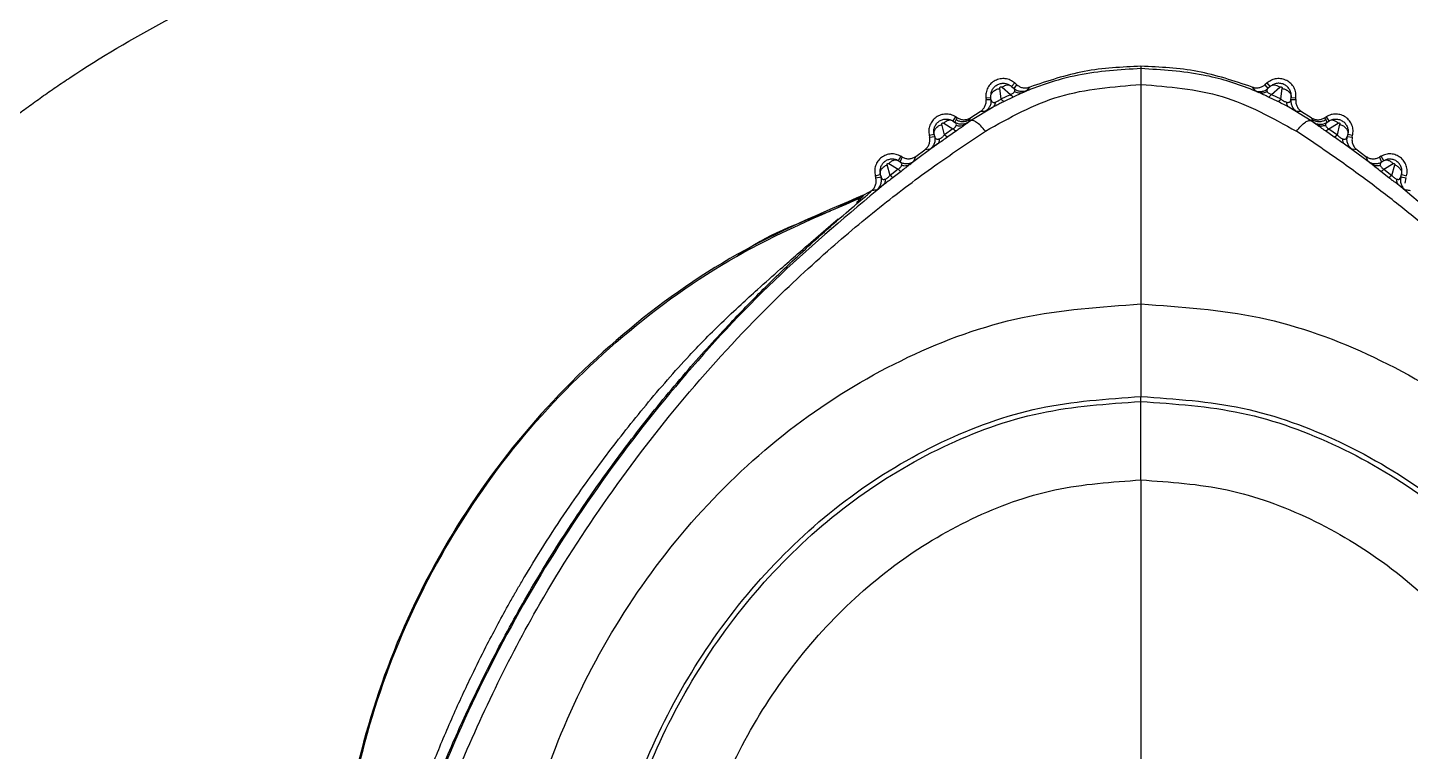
# Model space of a CAD drawing. Extents: x 412 to 492, y 622 to 766.
# Drawn here: x 438.882 to 441.07, y 648.975 to 650.12 of the extents above; entities that cross this region are included whole.
import ezdxf

# ---------------------------------------------------------------- set-up
doc = ezdxf.new("R2010")
doc.units = 0
doc.header["$MEASUREMENT"] = 0
doc.layers.add('1', color=4, linetype='Continuous')
doc.layers.add('GEOMETRY', color=4, linetype='Continuous', lineweight=25)

# ---------------------------------------------------------------- blocks, each defined once
blk = doc.blocks.new('2024 Beam 220V LL')
at = {"layer": 'GEOMETRY'}
for p, q in [((28.6905, 7.3003), (28.6905, 7.2965)), ((28.4691, 7.2486), (28.467, 7.2652)), ((28.4709, 7.2672), (28.4839, 7.2558)), ((28.4907, 7.274), (28.4858, 7.2683)), ((28.4858, 7.2683), (28.4896, 7.2649)), ((28.4896, 7.2649), (28.4943, 7.2708)), ((28.4943, 7.2708), (28.4907, 7.274)), ((28.5099, 7.2615), (28.5144, 7.2673)), ((28.8665, 7.2673), (28.871, 7.2615)), ((28.8902, 7.274), (28.8866, 7.2708)), ((28.8866, 7.2708), (28.8913, 7.2649)), ((28.8951, 7.2683), (28.8902, 7.274)), ((28.8951, 7.2683), (28.8913, 7.2649)), ((28.897, 7.2558), (28.91, 7.2672)), ((28.9118, 7.2485), (28.9139, 7.2652)), ((28.4452, 7.2502), (28.4527, 7.251)), ((28.4452, 7.2502), (28.4455, 7.2475)), ((28.4455, 7.2475), (28.4531, 7.2477)), ((28.4527, 7.251), (28.4534, 7.259)), ((28.4531, 7.2477), (28.4527, 7.251)), ((28.4691, 7.2486), (28.4839, 7.2558)), ((28.4884, 7.2515), (28.4738, 7.2445)), ((28.9071, 7.2444), (28.8925, 7.2515)), ((28.897, 7.2558), (28.9118, 7.2485)), ((28.9278, 7.2477), (28.9282, 7.251)), ((28.9278, 7.2477), (28.9354, 7.2475)), ((28.9282, 7.251), (28.9357, 7.2502)), ((28.9354, 7.2475), (28.9357, 7.2502)), ((28.397, 7.2204), (28.3928, 7.2137)), ((28.3998, 7.2187), (28.397, 7.2204)), ((28.4566, 7.2358), (28.421, 7.2138)), ((28.4211, 7.219), (28.4362, 7.2286)), ((28.4436, 7.2286), (28.4362, 7.2286)), ((28.9599, 7.2138), (28.9246, 7.2356)), ((28.9447, 7.2286), (28.9373, 7.2286)), ((28.9447, 7.2286), (28.9598, 7.219)), ((28.9839, 7.2204), (28.9811, 7.2187)), ((28.9881, 7.2137), (28.9839, 7.2204)), ((28.3795, 7.1917), (28.3755, 7.2084)), ((28.3785, 7.2105), (28.393, 7.2011)), ((28.393, 7.2011), (28.3795, 7.1917)), ((28.3984, 7.1979), (28.3848, 7.1884)), ((28.3928, 7.2137), (28.3962, 7.2115)), ((28.3962, 7.2115), (28.3982, 7.2154)), ((28.3982, 7.2154), (28.3998, 7.2187)), ((28.421, 7.2138), (28.4123, 7.2079)), ((28.4177, 7.2119), (28.4196, 7.2158)), ((28.4196, 7.2158), (28.4211, 7.219)), ((28.421, 7.2138), (28.4196, 7.2158)), ((28.9598, 7.219), (28.9613, 7.2158)), ((28.9613, 7.2158), (28.9599, 7.2138)), ((28.9684, 7.2081), (28.9599, 7.2138)), ((28.9613, 7.2158), (28.9632, 7.2119)), ((28.9811, 7.2187), (28.9828, 7.2154)), ((28.9961, 7.1883), (28.9825, 7.1979)), ((28.9828, 7.2154), (28.9847, 7.2115)), ((28.9847, 7.2115), (28.9881, 7.2137)), ((28.9879, 7.2011), (29.0024, 7.2105)), ((28.9879, 7.2011), (29.0013, 7.1916)), ((29.0013, 7.1916), (29.0054, 7.2084)), ((28.3686, 7.1773), (28.3248, 7.145)), ((28.3555, 7.191), (28.3632, 7.1927)), ((28.3555, 7.191), (28.3561, 7.1883)), ((28.3561, 7.1883), (28.3641, 7.1892)), ((28.3641, 7.1892), (28.3632, 7.1927)), ((29.0559, 7.1452), (29.0126, 7.1771)), ((29.0177, 7.1927), (29.0168, 7.1892)), ((29.0168, 7.1892), (29.0248, 7.1883)), ((29.0177, 7.1927), (29.0254, 7.191)), ((29.0248, 7.1883), (29.0254, 7.191)), ((28.3106, 7.1579), (28.3064, 7.1507)), ((28.3096, 7.1488), (28.3129, 7.1565)), ((28.3129, 7.1565), (28.3106, 7.1579)), ((28.3313, 7.1501), (28.3345, 7.1577)), ((28.3345, 7.1577), (28.3485, 7.168)), ((28.3564, 7.1689), (28.3485, 7.168)), ((29.0324, 7.168), (29.0245, 7.1689)), ((29.0324, 7.168), (29.0464, 7.1577)), ((29.0464, 7.1577), (29.0497, 7.1501)), ((29.0703, 7.1579), (29.068, 7.1565)), ((29.068, 7.1565), (29.0713, 7.1488)), ((29.0745, 7.1507), (29.0703, 7.1579)), ((28.2775, 7.136), (28.2781, 7.1291)), ((28.2936, 7.1277), (28.2889, 7.1445)), ((28.2913, 7.1463), (28.3062, 7.1374)), ((28.3062, 7.1374), (28.2936, 7.1277)), ((28.3109, 7.1339), (28.2983, 7.1241)), ((28.3096, 7.1488), (28.3064, 7.1507)), ((29.0827, 7.124), (29.07, 7.1338)), ((29.0745, 7.1507), (29.0713, 7.1488)), ((29.0747, 7.1374), (29.0896, 7.1463)), ((29.0747, 7.1374), (29.0873, 7.1277)), ((29.0873, 7.1277), (29.092, 7.1445)), ((28.2701, 7.1269), (28.2781, 7.1291)), ((28.2701, 7.1269), (28.271, 7.1238)), ((28.271, 7.1238), (28.2792, 7.1251)), ((28.2781, 7.1291), (28.2792, 7.1251)), ((29.1017, 7.1251), (29.1028, 7.1291)), ((29.1017, 7.1251), (29.1099, 7.1238)), ((29.1028, 7.1291), (29.1108, 7.1269)), ((29.1084, 7.1151), (29.1099, 7.1238)), ((28.2527, 7.0968), (28.2059, 7.0744)), ((28.2492, 7.0932), (28.2527, 7.0968)), ((28.2641, 7.1033), (28.2527, 7.0968)), ((29.1167, 7.1033), (29.1156, 7.1035)), ((28.6905, 6.77), (28.6905, 6.7778)), ((28.6905, 6.6459), (28.6905, 6.77))]:
    blk.add_line(p, q, dxfattribs=at)
for points, knots in [([(27.9858, 7.7591), (27.9769, 7.7591), (27.9591, 7.7591), (27.9324, 7.7586), (27.9058, 7.7577), (27.8791, 7.7566), (27.8525, 7.755), (27.8259, 7.7532), (27.7993, 7.7509), (27.7728, 7.7483), (27.7462, 7.7454), (27.7197, 7.7421), (27.6933, 7.7385), (27.6669, 7.7345), (27.6406, 7.7302), (27.6143, 7.7255), (27.5881, 7.7205), (27.5619, 7.7151), (27.5358, 7.7094), (27.5098, 7.7033), (27.4839, 7.6969), (27.4581, 7.6902), (27.4323, 7.6831), (27.4067, 7.6756), (27.3812, 7.6679), (27.3557, 7.6598), (27.3304, 7.6513), (27.3052, 7.6425), (27.2801, 7.6334), (27.2551, 7.6239), (27.2303, 7.6141), (27.2056, 7.604), (27.1811, 7.5935), (27.1567, 7.5827), (27.1324, 7.5716), (27.1083, 7.5602), (27.0843, 7.5484), (27.0606, 7.5363), (27.0369, 7.5239), (27.0135, 7.5112), (26.9902, 7.4981), (26.9671, 7.4848), (26.9442, 7.4711), (26.9215, 7.4571), (26.8989, 7.4429), (26.8766, 7.4283), (26.8545, 7.4135), (26.8325, 7.3983), (26.8108, 7.3828), (26.7893, 7.3671), (26.768, 7.3511), (26.7469, 7.3348), (26.7261, 7.3182), (26.7055, 7.3013), (26.6851, 7.2842), (26.665, 7.2667), (26.6451, 7.2491), (26.6254, 7.2311), (26.606, 7.2129), (26.5933, 7.2005), (26.5869, 7.1943)], [0, 0, 0, 0, 0.01723, 0.034463, 0.051698, 0.068935, 0.086175, 0.103417, 0.120661, 0.137907, 0.155155, 0.172405, 0.189656, 0.206908, 0.224162, 0.241416, 0.258672, 0.275928, 0.293185, 0.310442, 0.327699, 0.344956, 0.362213, 0.37947, 0.396727, 0.413983, 0.431239, 0.448494, 0.465748, 0.483001, 0.500254, 0.517506, 0.534757, 0.552007, 0.569257, 0.586506, 0.603754, 0.621001, 0.638247, 0.655492, 0.672736, 0.689979, 0.70722, 0.72446, 0.741698, 0.758934, 0.776168, 0.793401, 0.810631, 0.827859, 0.845085, 0.862308, 0.879529, 0.896747, 0.913962, 0.931175, 0.948385, 0.965593, 0.982798, 1, 1, 1, 1]), ([(26.7248, 7.0615), (26.7312, 7.0678), (26.744, 7.0804), (26.7635, 7.0989), (26.7833, 7.1171), (26.8034, 7.135), (26.8237, 7.1527), (26.8443, 7.17), (26.8652, 7.187), (26.8864, 7.2037), (26.9078, 7.22), (26.9295, 7.2361), (26.9515, 7.2519), (26.9737, 7.2674), (27.037, 7.3099), (27.1448, 7.374), (27.3028, 7.448), (27.4675, 7.5063), (27.5969, 7.5382), (27.6872, 7.5548), (27.7367, 7.5624), (27.7863, 7.5687), (27.836, 7.5735), (27.8858, 7.577), (27.9358, 7.5791), (27.9692, 7.5794), (27.9858, 7.5795)], [0, 0, 0, 0, 0.019261, 0.03851, 0.057751, 0.07699, 0.096231, 0.115478, 0.134736, 0.154009, 0.173302, 0.192619, 0.211965, 0.231345, 0.250762, 0.375509, 0.499954, 0.624396, 0.749678, 0.785527, 0.821299, 0.857024, 0.892728, 0.92844, 0.964188, 1, 1, 1, 1]), ([(28.6905, 7.2965), (28.6572, 7.2946), (28.6061, 7.2916), (28.5489, 7.2757), (28.52, 7.2654), (28.5079, 7.2604), (28.5037, 7.2587)], [0, 0, 0, 0, 0.517597, 0.793803, 0.927909, 1, 1, 1, 1]), ([(28.6905, 7.3003), (28.6603, 7.2989), (28.6001, 7.2961), (28.543, 7.2769), (28.5144, 7.2673)], [0, 0, 0, 0, 0.500129, 1, 1, 1, 1]), ([(28.8665, 7.2673), (28.8379, 7.2769), (28.7808, 7.2961), (28.7206, 7.2989), (28.6905, 7.3003)], [0, 0, 0, 0, 0.500134, 1, 1, 1, 1]), ([(28.6905, 7.2965), (28.6905, 7.2961), (28.6905, 7.2954), (28.6905, 7.2901), (28.6905, 7.2823), (28.6905, 7.275), (28.6905, 7.2714)], [0, 0, 0, 0, 0.25065, 0.504361, 0.755823, 1, 1, 1, 1]), ([(28.877, 7.2588), (28.8724, 7.2607), (28.8441, 7.2723), (28.7826, 7.291), (28.7235, 7.2945), (28.6905, 7.2965)], [0, 0, 0, 0, 0.078427, 0.485068, 1, 1, 1, 1]), ([(28.4443, 7.1976), (28.4824, 7.2189), (28.5583, 7.2613), (28.6466, 7.268), (28.6905, 7.2714)], [0, 0, 0, 0, 0.502771, 1, 1, 1, 1]), ([(28.4527, 7.251), (28.4528, 7.2525), (28.4529, 7.2556), (28.456, 7.26), (28.4609, 7.2635), (28.465, 7.2646), (28.467, 7.2652)], [0, 0, 0, 0, 0.241629, 0.499998, 0.758369, 1, 1, 1, 1]), ([(28.4534, 7.259), (28.454, 7.2606), (28.4554, 7.2641), (28.4591, 7.2684), (28.464, 7.2717), (28.4696, 7.2734), (28.4754, 7.2734), (28.4811, 7.2718), (28.4842, 7.2695), (28.4858, 7.2683)], [0, 0, 0, 0, 0.134604, 0.278855, 0.421484, 0.566352, 0.710982, 0.855493, 1, 1, 1, 1]), ([(28.467, 7.2652), (28.467, 7.2654), (28.467, 7.2658), (28.4672, 7.2665), (28.4676, 7.2671), (28.4681, 7.2675), (28.4686, 7.2677), (28.4689, 7.2678), (28.4693, 7.2678), (28.4698, 7.2678), (28.4704, 7.2676), (28.4707, 7.2673), (28.4709, 7.2672)], [0, 0, 0, 0, 0.144988, 0.282396, 0.408827, 0.524229, 0.57945, 0.634159, 0.689453, 0.746382, 0.867343, 1, 1, 1, 1]), ([(28.4858, 7.2683), (28.4848, 7.2689), (28.4829, 7.2702), (28.4791, 7.2704), (28.4749, 7.2695), (28.4722, 7.2679), (28.4709, 7.2672)], [0, 0, 0, 0, 0.253258, 0.511382, 0.763459, 1, 1, 1, 1]), ([(28.5099, 7.2615), (28.5082, 7.261), (28.5048, 7.2599), (28.4992, 7.2601), (28.4939, 7.2617), (28.491, 7.2638), (28.4896, 7.2649)], [0, 0, 0, 0, 0.245213, 0.5, 0.754787, 1, 1, 1, 1]), ([(28.4905, 7.26), (28.4909, 7.2609), (28.4916, 7.2628), (28.4903, 7.2642), (28.4896, 7.2649)], [0, 0, 0, 0, 0.471518, 1, 1, 1, 1]), ([(28.4943, 7.2708), (28.4958, 7.2698), (28.4987, 7.2676), (28.504, 7.2661), (28.5094, 7.2658), (28.5127, 7.2668), (28.5144, 7.2673)], [0, 0, 0, 0, 0.254076, 0.511662, 0.759811, 1, 1, 1, 1]), ([(28.6905, 7.2714), (28.7343, 7.268), (28.8225, 7.2611), (28.8983, 7.2187), (28.9364, 7.1974)], [0, 0, 0, 0, 0.497256, 1, 1, 1, 1]), ([(28.6905, 7.2714), (28.6905, 7.2469), (28.6905, 7.198), (28.6905, 7.1116), (28.6905, 7.0195), (28.6905, 6.9559), (28.6905, 6.9242)], [0, 0, 0, 0, 0.249996, 0.500004, 0.749994, 1, 1, 1, 1]), ([(28.8665, 7.2673), (28.8683, 7.2668), (28.8718, 7.2658), (28.8772, 7.2662), (28.8824, 7.2677), (28.8852, 7.2698), (28.8866, 7.2708)], [0, 0, 0, 0, 0.254088, 0.511674, 0.759824, 1, 1, 1, 1]), ([(28.871, 7.2615), (28.8727, 7.261), (28.8761, 7.2599), (28.8817, 7.2601), (28.887, 7.2617), (28.8899, 7.2638), (28.8913, 7.2649)], [0, 0, 0, 0, 0.245212, 0.499999, 0.754786, 1, 1, 1, 1]), ([(28.8913, 7.2649), (28.8906, 7.2642), (28.8893, 7.2628), (28.89, 7.2609), (28.8903, 7.2601)], [0, 0, 0, 0, 0.527659, 1, 1, 1, 1]), ([(28.9282, 7.251), (28.9283, 7.2531), (28.9284, 7.2572), (28.9262, 7.2629), (28.9226, 7.2677), (28.9177, 7.2713), (28.912, 7.2733), (28.9058, 7.2734), (28.8999, 7.2719), (28.8967, 7.2695), (28.8951, 7.2683)], [0, 0, 0, 0, 0.127875, 0.254687, 0.378056, 0.498035, 0.626437, 0.752825, 0.877308, 1, 1, 1, 1]), ([(28.91, 7.2672), (28.9087, 7.2679), (28.906, 7.2695), (28.9018, 7.2704), (28.898, 7.2702), (28.8961, 7.2689), (28.8951, 7.2683)], [0, 0, 0, 0, 0.236544, 0.488622, 0.746745, 1, 1, 1, 1]), ([(28.91, 7.2672), (28.9102, 7.2673), (28.9105, 7.2676), (28.9111, 7.2678), (28.9116, 7.2678), (28.912, 7.2678), (28.9123, 7.2677), (28.9128, 7.2675), (28.9133, 7.2671), (28.9137, 7.2665), (28.914, 7.2658), (28.9139, 7.2654), (28.9139, 7.2652)], [0, 0, 0, 0, 0.132673, 0.253631, 0.310559, 0.365854, 0.420561, 0.475786, 0.591188, 0.717618, 0.855031, 1, 1, 1, 1]), ([(28.9139, 7.2652), (28.9159, 7.2646), (28.92, 7.2635), (28.9249, 7.26), (28.928, 7.2556), (28.9281, 7.2525), (28.9282, 7.251)], [0, 0, 0, 0, 0.24163, 0.5, 0.75837, 1, 1, 1, 1]), ([(28.4362, 7.2286), (28.4378, 7.2297), (28.4408, 7.232), (28.4438, 7.2368), (28.4457, 7.2421), (28.4456, 7.2457), (28.4455, 7.2475)], [0, 0, 0, 0, 0.253851, 0.511392, 0.759829, 1, 1, 1, 1]), ([(28.4531, 7.2477), (28.4532, 7.2459), (28.4533, 7.2421), (28.4514, 7.2367), (28.4482, 7.2319), (28.4451, 7.2297), (28.4436, 7.2286)], [0, 0, 0, 0, 0.244829, 0.5, 0.755171, 1, 1, 1, 1]), ([(28.4531, 7.2477), (28.4535, 7.2462), (28.4541, 7.244), (28.4567, 7.243), (28.4587, 7.243), (28.4599, 7.2434), (28.4605, 7.2436)], [0, 0, 0, 0, 0.550242, 0.790407, 0.899376, 1, 1, 1, 1]), ([(28.4738, 7.2445), (28.4716, 7.2434), (28.4686, 7.2418), (28.465, 7.24), (28.4632, 7.2391), (28.4607, 7.2379), (28.4584, 7.2367), (28.4566, 7.2358)], [0, 0, 0, 0, 0.365188, 0.518891, 0.578296, 0.663382, 1, 1, 1, 1]), ([(28.4566, 7.2358), (28.4577, 7.2366), (28.4597, 7.2383), (28.4602, 7.2418), (28.4605, 7.2436)], [0, 0, 0, 0, 0.500002, 1, 1, 1, 1]), ([(28.4605, 7.2436), (28.4612, 7.2438), (28.4625, 7.2443), (28.4642, 7.2452), (28.4657, 7.2461), (28.4673, 7.2471), (28.4684, 7.248), (28.4691, 7.2486)], [0, 0, 0, 0, 0.249668, 0.489212, 0.570056, 0.735204, 1, 1, 1, 1]), ([(28.4738, 7.2445), (28.4732, 7.2447), (28.472, 7.2451), (28.47, 7.2474), (28.4691, 7.2486)], [0, 0, 0, 0, 0.499963, 1, 1, 1, 1]), ([(28.4839, 7.2558), (28.4847, 7.2561), (28.4863, 7.2567), (28.4882, 7.2578), (28.4896, 7.2589), (28.4902, 7.2596), (28.4905, 7.26)], [0, 0, 0, 0, 0.238232, 0.475752, 0.728082, 1, 1, 1, 1]), ([(28.4884, 7.2515), (28.4878, 7.2518), (28.4867, 7.2522), (28.4848, 7.2546), (28.4839, 7.2558)], [0, 0, 0, 0, 0.5027443, 1, 1, 1, 1]), ([(28.5037, 7.2587), (28.5014, 7.2576), (28.497, 7.2556), (28.4911, 7.2528), (28.4884, 7.2515)], [0, 0, 0, 0, 0.532766, 1, 1, 1, 1]), ([(28.5037, 7.2587), (28.5026, 7.2584), (28.5005, 7.2577), (28.4971, 7.2577), (28.4937, 7.2584), (28.4916, 7.2594), (28.4905, 7.26)], [0, 0, 0, 0, 0.25295, 0.507443, 0.758099, 1, 1, 1, 1]), ([(28.5037, 7.2587), (28.5054, 7.2595), (28.5092, 7.2611), (28.5096, 7.2613), (28.5099, 7.2615)], [0, 0, 0, 0, 0.464953, 1, 1, 1, 1]), ([(28.871, 7.2615), (28.8712, 7.2613), (28.8717, 7.2611), (28.8753, 7.2595), (28.877, 7.2588)], [0, 0, 0, 0, 0.532772, 1, 1, 1, 1]), ([(28.8903, 7.2601), (28.8893, 7.2595), (28.8871, 7.2584), (28.8837, 7.2577), (28.8802, 7.2577), (28.8781, 7.2584), (28.877, 7.2588)], [0, 0, 0, 0, 0.241922, 0.492613, 0.747114, 1, 1, 1, 1]), ([(28.8925, 7.2515), (28.8897, 7.2528), (28.8837, 7.2557), (28.8794, 7.2577), (28.877, 7.2588)], [0, 0, 0, 0, 0.465571, 1, 1, 1, 1]), ([(28.8903, 7.2601), (28.8906, 7.2597), (28.8912, 7.259), (28.8926, 7.2578), (28.8946, 7.2567), (28.8962, 7.2561), (28.897, 7.2558)], [0, 0, 0, 0, 0.272861, 0.525645, 0.762722, 1, 1, 1, 1]), ([(28.897, 7.2558), (28.8961, 7.2546), (28.8942, 7.2522), (28.8931, 7.2518), (28.8925, 7.2515)], [0, 0, 0, 0, 0.497129, 1, 1, 1, 1]), ([(28.9118, 7.2485), (28.9109, 7.2474), (28.9089, 7.245), (28.9077, 7.2446), (28.9071, 7.2444)], [0, 0, 0, 0, 0.50004, 1, 1, 1, 1]), ([(28.9246, 7.2356), (28.9219, 7.237), (28.9163, 7.2399), (28.9102, 7.2429), (28.9071, 7.2444)], [0, 0, 0, 0, 0.489952, 1, 1, 1, 1]), ([(28.9118, 7.2485), (28.9125, 7.2479), (28.9139, 7.2468), (28.9162, 7.2453), (28.9186, 7.2442), (28.9199, 7.2437), (28.9206, 7.2435)], [0, 0, 0, 0, 0.265284, 0.509896, 0.749421, 1, 1, 1, 1]), ([(28.9206, 7.2435), (28.9211, 7.2433), (28.9223, 7.243), (28.9241, 7.243), (28.9268, 7.2439), (28.9274, 7.2461), (28.9278, 7.2477)], [0, 0, 0, 0, 0.1000741, 0.2081812, 0.4066678, 1, 1, 1, 1]), ([(28.9206, 7.2435), (28.9208, 7.2417), (28.9214, 7.2382), (28.9235, 7.2365), (28.9246, 7.2356)], [0, 0, 0, 0, 0.5, 1, 1, 1, 1]), ([(28.9278, 7.2477), (28.9277, 7.2459), (28.9276, 7.2421), (28.9295, 7.2367), (28.9327, 7.2319), (28.9358, 7.2297), (28.9373, 7.2286)], [0, 0, 0, 0, 0.24483, 0.500002, 0.755173, 1, 1, 1, 1]), ([(28.9354, 7.2475), (28.9353, 7.2456), (28.9352, 7.2418), (28.9373, 7.2365), (28.9403, 7.2318), (28.9432, 7.2297), (28.9447, 7.2286)], [0, 0, 0, 0, 0.253838, 0.511379, 0.759816, 1, 1, 1, 1]), ([(28.4566, 7.2358), (28.4549, 7.2348), (28.4512, 7.2328), (28.4476, 7.2308), (28.4444, 7.229), (28.4439, 7.2288), (28.4436, 7.2286)], [0, 0, 0, 0, 0.196927, 0.428845, 0.640915, 1, 1, 1, 1]), ([(28.9373, 7.2286), (28.9371, 7.2287), (28.9366, 7.2289), (28.9338, 7.2305), (28.9301, 7.2326), (28.9264, 7.2346), (28.9246, 7.2356)], [0, 0, 0, 0, 0.300322, 0.567716, 0.782681, 1, 1, 1, 1]), ([(28.3632, 7.1927), (28.3629, 7.1953), (28.3624, 7.1996), (28.3644, 7.2056), (28.3674, 7.2102), (28.3717, 7.214), (28.377, 7.2163), (28.3826, 7.217), (28.3881, 7.2162), (28.3912, 7.2145), (28.3928, 7.2137)], [0, 0, 0, 0, 0.166512, 0.279986, 0.401109, 0.523295, 0.648233, 0.769287, 0.886519, 1, 1, 1, 1]), ([(28.3632, 7.1927), (28.3631, 7.1942), (28.3629, 7.1973), (28.3654, 7.2019), (28.3698, 7.206), (28.3737, 7.2076), (28.3755, 7.2084)], [0, 0, 0, 0, 0.2417864, 0.4999984, 0.7582113, 1, 1, 1, 1]), ([(28.3755, 7.2084), (28.3755, 7.2086), (28.3755, 7.2089), (28.3756, 7.2095), (28.3758, 7.21), (28.3762, 7.2103), (28.3766, 7.2106), (28.3768, 7.2107), (28.3771, 7.2107), (28.3775, 7.2108), (28.378, 7.2107), (28.3783, 7.2106), (28.3785, 7.2105)], [0, 0, 0, 0, 0.146361, 0.284808, 0.41183, 0.527282, 0.582294, 0.636648, 0.691473, 0.747865, 0.867827, 1, 1, 1, 1]), ([(28.3928, 7.2137), (28.3918, 7.2142), (28.3897, 7.2151), (28.3859, 7.2147), (28.3821, 7.2132), (28.3797, 7.2114), (28.3785, 7.2105)], [0, 0, 0, 0, 0.253348, 0.511302, 0.763261, 1, 1, 1, 1]), ([(28.393, 7.2011), (28.3937, 7.2016), (28.3952, 7.2024), (28.3961, 7.2034), (28.3967, 7.204), (28.3971, 7.2045), (28.3978, 7.2055), (28.3981, 7.2062), (28.3982, 7.2066)], [0, 0, 0, 0, 0.230071, 0.465781, 0.473254, 0.536381, 0.722499, 1, 1, 1, 1]), ([(28.3984, 7.1979), (28.3978, 7.198), (28.3965, 7.1982), (28.3942, 7.2001), (28.393, 7.2011)], [0, 0, 0, 0, 0.503787, 1, 1, 1, 1]), ([(28.4177, 7.2119), (28.4161, 7.2109), (28.4128, 7.2091), (28.407, 7.2082), (28.4012, 7.2089), (28.3979, 7.2106), (28.3962, 7.2115)], [0, 0, 0, 0, 0.244705, 0.5, 0.755295, 1, 1, 1, 1]), ([(28.3982, 7.2066), (28.3984, 7.2076), (28.3986, 7.2096), (28.397, 7.2109), (28.3962, 7.2115)], [0, 0, 0, 0, 0.475408, 1, 1, 1, 1]), ([(28.4196, 7.2158), (28.418, 7.2149), (28.4147, 7.213), (28.4089, 7.2122), (28.4032, 7.2128), (28.3998, 7.2146), (28.3982, 7.2154)], [0, 0, 0, 0, 0.244721, 0.5, 0.7552791, 1, 1, 1, 1]), ([(28.4123, 7.2079), (28.4113, 7.2073), (28.4092, 7.2062), (28.4056, 7.2055), (28.4019, 7.2055), (28.3994, 7.2063), (28.3982, 7.2066)], [0, 0, 0, 0, 0.253309, 0.508277, 0.758963, 1, 1, 1, 1]), ([(28.4123, 7.2079), (28.4115, 7.2073), (28.4103, 7.2065), (28.4088, 7.2053), (28.4076, 7.2044), (28.4064, 7.2035), (28.4054, 7.2028), (28.4047, 7.2023), (28.4045, 7.2022), (28.4025, 7.2007), (28.4005, 7.1993), (28.3984, 7.1979)], [0, 0, 0, 0, 0.231824, 0.347975, 0.412634, 0.510386, 0.592483, 0.62052, 0.629028, 0.633847, 1, 1, 1, 1]), ([(28.3998, 7.2187), (28.4015, 7.2178), (28.4049, 7.216), (28.4107, 7.2155), (28.4163, 7.2163), (28.4195, 7.2181), (28.4211, 7.219)], [0, 0, 0, 0, 0.253715, 0.509834, 0.758299, 1, 1, 1, 1]), ([(28.4123, 7.2079), (28.4139, 7.209), (28.4171, 7.2113), (28.4175, 7.2117), (28.4177, 7.2119)], [0, 0, 0, 0, 0.474463, 1, 1, 1, 1]), ([(28.4443, 7.1976), (28.4418, 7.2005), (28.4369, 7.2064), (28.4302, 7.212), (28.4246, 7.2149), (28.4222, 7.2142), (28.421, 7.2138)], [0, 0, 0, 0, 0.246206, 0.5, 0.753794, 1, 1, 1, 1]), ([(28.9364, 7.1974), (28.9389, 7.2004), (28.944, 7.2065), (28.9508, 7.2121), (28.9563, 7.2149), (28.9588, 7.2142), (28.9599, 7.2138)], [0, 0, 0, 0, 0.2527297, 0.5087609, 0.7602116, 1, 1, 1, 1]), ([(28.9598, 7.219), (28.9614, 7.218), (28.9648, 7.2162), (28.9706, 7.2155), (28.9762, 7.2161), (28.9795, 7.2178), (28.9811, 7.2187)], [0, 0, 0, 0, 0.2544178, 0.5109435, 0.7588026, 1, 1, 1, 1]), ([(28.9828, 7.2154), (28.9811, 7.2146), (28.9777, 7.2128), (28.972, 7.2122), (28.9662, 7.213), (28.9629, 7.2149), (28.9613, 7.2158)], [0, 0, 0, 0, 0.244721, 0.5, 0.755279, 1, 1, 1, 1]), ([(28.9632, 7.2119), (28.9648, 7.2109), (28.9681, 7.2091), (28.9739, 7.2082), (28.9797, 7.2089), (28.983, 7.2106), (28.9847, 7.2115)], [0, 0, 0, 0, 0.244702, 0.499995, 0.755291, 1, 1, 1, 1]), ([(28.9632, 7.2119), (28.9634, 7.2117), (28.9637, 7.2113), (28.9669, 7.2091), (28.9684, 7.2081)], [0, 0, 0, 0, 0.525004, 1, 1, 1, 1]), ([(28.9825, 7.1979), (28.9799, 7.1997), (28.9744, 7.2036), (28.9705, 7.2065), (28.9684, 7.2081)], [0, 0, 0, 0, 0.473202, 1, 1, 1, 1]), ([(28.9826, 7.2067), (28.9814, 7.2064), (28.9789, 7.2056), (28.9752, 7.2056), (28.9715, 7.2063), (28.9694, 7.2075), (28.9684, 7.2081)], [0, 0, 0, 0, 0.241064, 0.491801, 0.746781, 1, 1, 1, 1]), ([(28.9847, 7.2115), (28.9839, 7.2109), (28.9824, 7.2097), (28.9825, 7.2077), (28.9826, 7.2067)], [0, 0, 0, 0, 0.523827, 1, 1, 1, 1]), ([(28.9879, 7.2011), (28.9867, 7.2001), (28.9844, 7.1982), (28.9831, 7.198), (28.9825, 7.1979)], [0, 0, 0, 0, 0.496032, 1, 1, 1, 1]), ([(28.9826, 7.2067), (28.9828, 7.2063), (28.9831, 7.2055), (28.9842, 7.204), (28.9855, 7.2027), (28.9868, 7.2017), (28.9876, 7.2013), (28.9879, 7.2011)], [0, 0, 0, 0, 0.278809, 0.535506, 0.770802, 0.91136, 1, 1, 1, 1]), ([(28.9881, 7.2137), (28.9897, 7.2146), (28.993, 7.2163), (28.9988, 7.217), (29.0047, 7.2161), (29.0102, 7.2134), (29.0145, 7.2091), (29.0173, 7.2039), (29.0185, 7.1983), (29.018, 7.1946), (29.0177, 7.1927)], [0, 0, 0, 0, 0.117746, 0.240559, 0.36852, 0.501697, 0.630803, 0.756969, 0.88024, 1, 1, 1, 1]), ([(29.0024, 7.2105), (29.0013, 7.2114), (28.9988, 7.2132), (28.995, 7.2147), (28.9912, 7.2151), (28.9891, 7.2142), (28.9881, 7.2137)], [0, 0, 0, 0, 0.236741, 0.488701, 0.746654, 1, 1, 1, 1]), ([(29.0024, 7.2105), (29.0026, 7.2106), (29.0029, 7.2107), (29.0034, 7.2108), (29.0038, 7.2107), (29.0041, 7.2107), (29.0044, 7.2106), (29.0047, 7.2103), (29.0051, 7.21), (29.0053, 7.2095), (29.0054, 7.2089), (29.0054, 7.2086), (29.0054, 7.2084)], [0, 0, 0, 0, 0.13219, 0.252148, 0.308539, 0.363365, 0.417718, 0.472733, 0.588185, 0.715206, 0.853659, 1, 1, 1, 1]), ([(29.0054, 7.2084), (29.0072, 7.2076), (29.0111, 7.206), (29.0155, 7.2019), (29.018, 7.1973), (29.0178, 7.1942), (29.0177, 7.1927)], [0, 0, 0, 0, 0.241788, 0.5, 0.758212, 1, 1, 1, 1]), ([(27.4446, 5.4654), (27.4476, 5.5075), (27.4541, 5.5974), (27.4757, 5.7426), (27.508, 5.8903), (27.5521, 6.037), (27.6048, 6.1769), (27.6669, 6.316), (27.7454, 6.4654), (27.8449, 6.6195), (27.9664, 6.7782), (28.0864, 6.9087), (28.1954, 7.0101), (28.2843, 7.0841), (28.3663, 7.1452), (28.4191, 7.1807), (28.4443, 7.1976)], [0, 0, 0, 0, 0.061839, 0.131845, 0.211627, 0.279904, 0.352971, 0.427433, 0.499926, 0.596401, 0.691889, 0.788478, 0.852073, 0.906668, 0.955606, 1, 1, 1, 1]), ([(28.3485, 7.168), (28.35, 7.1693), (28.3529, 7.1719), (28.3555, 7.1771), (28.3569, 7.1827), (28.3563, 7.1865), (28.3561, 7.1883)], [0, 0, 0, 0, 0.253687, 0.509855, 0.758386, 1, 1, 1, 1]), ([(28.3687, 7.1773), (28.3671, 7.1762), (28.3644, 7.1743), (28.361, 7.1719), (28.3587, 7.1704), (28.3557, 7.1683), (28.3561, 7.1686), (28.3564, 7.1689)], [0, 0, 0, 0, 0.170286, 0.306564, 0.425661, 0.521138, 1, 1, 1, 1]), ([(28.3641, 7.1892), (28.3643, 7.1873), (28.3649, 7.1835), (28.3635, 7.1778), (28.3608, 7.1726), (28.3579, 7.1701), (28.3564, 7.1689)], [0, 0, 0, 0, 0.244606, 0.5, 0.755394, 1, 1, 1, 1]), ([(28.3641, 7.1892), (28.3647, 7.1877), (28.3655, 7.1855), (28.3682, 7.1847), (28.37, 7.1849), (28.3712, 7.1854), (28.3718, 7.1856)], [0, 0, 0, 0, 0.552703, 0.791975, 0.900446, 1, 1, 1, 1]), ([(28.3848, 7.1884), (28.3821, 7.1865), (28.3766, 7.1826), (28.3713, 7.1791), (28.3687, 7.1773)], [0, 0, 0, 0, 0.491811, 1, 1, 1, 1]), ([(28.3687, 7.1773), (28.3696, 7.1783), (28.3715, 7.1803), (28.3717, 7.1839), (28.3718, 7.1856)], [0, 0, 0, 0, 0.499992, 1, 1, 1, 1]), ([(28.3718, 7.1856), (28.3724, 7.186), (28.3736, 7.1865), (28.3758, 7.1879), (28.3778, 7.1897), (28.379, 7.191), (28.3795, 7.1917)], [0, 0, 0, 0, 0.250232, 0.488546, 0.732809, 1, 1, 1, 1]), ([(28.3848, 7.1884), (28.3842, 7.1885), (28.3829, 7.1887), (28.3807, 7.1907), (28.3795, 7.1917)], [0, 0, 0, 0, 0.500084, 1, 1, 1, 1]), ([(29.9366, 5.4655), (29.9357, 5.4812), (29.9336, 5.5185), (29.9279, 5.5812), (29.9187, 5.6587), (29.9061, 5.7377), (29.8902, 5.8178), (29.8721, 5.8955), (29.8479, 5.9809), (29.8185, 6.0693), (29.7839, 6.1599), (29.7448, 6.2509), (29.6987, 6.3467), (29.6637, 6.4113), (29.6443, 6.445), (29.6443, 6.445), (29.6443, 6.445), (29.6443, 6.445), (29.6443, 6.445), (29.6442, 6.445), (29.6442, 6.4451), (29.6442, 6.4451), (29.6441, 6.4453), (29.6439, 6.4456), (29.6433, 6.4466), (29.6414, 6.45), (29.6344, 6.462), (29.6193, 6.4873), (29.5933, 6.5293), (29.5651, 6.5725), (29.5387, 6.6108), (29.5189, 6.6386), (29.5008, 6.6633), (29.4844, 6.685), (29.4584, 6.7187), (29.423, 6.7626), (29.3771, 6.8161), (29.3308, 6.8669), (29.2814, 6.918), (29.2213, 6.9763), (29.1598, 7.031), (29.0974, 7.0822), (29.0408, 7.1254), (28.9866, 7.164), (28.9511, 7.1876), (28.9364, 7.1974)], [0, 0, 0, 0, 0.023144, 0.05484, 0.091564, 0.136206, 0.170367, 0.209427, 0.251228, 0.298444, 0.343948, 0.391377, 0.441313, 0.497426, 0.497427, 0.497428, 0.497429, 0.497432, 0.497437, 0.497446, 0.497463, 0.497497, 0.497564, 0.497711, 0.498058, 0.499248, 0.503302, 0.518104, 0.541837, 0.574517, 0.592617, 0.609041, 0.623786, 0.63685, 0.648231, 0.685287, 0.718359, 0.749985, 0.784568, 0.820855, 0.870939, 0.90326, 0.937451, 0.973984, 1, 1, 1, 1]), ([(29.0013, 7.1916), (29.0002, 7.1906), (28.998, 7.1887), (28.9967, 7.1884), (28.9961, 7.1883)], [0, 0, 0, 0, 0.499951, 1, 1, 1, 1]), ([(29.0126, 7.1771), (29.0099, 7.1789), (29.0045, 7.1825), (28.9988, 7.1864), (28.9961, 7.1883)], [0, 0, 0, 0, 0.510609, 1, 1, 1, 1]), ([(29.0013, 7.1916), (29.0019, 7.1909), (29.0031, 7.1896), (29.0052, 7.1878), (29.0074, 7.1864), (29.0087, 7.1859), (29.0093, 7.1856)], [0, 0, 0, 0, 0.266489, 0.509713, 0.748097, 1, 1, 1, 1]), ([(29.0093, 7.1856), (29.0099, 7.1854), (29.011, 7.1849), (29.0129, 7.1848), (29.0154, 7.1857), (29.0163, 7.1877), (29.0168, 7.1892)], [0, 0, 0, 0, 0.1023926, 0.2137117, 0.4582999, 1, 1, 1, 1]), ([(29.0093, 7.1856), (29.0094, 7.1837), (29.0096, 7.1801), (29.0116, 7.1781), (29.0126, 7.1771)], [0, 0, 0, 0, 0.5000012, 1, 1, 1, 1]), ([(29.0245, 7.1689), (29.0238, 7.1692), (29.0229, 7.1698), (29.0176, 7.1735), (29.0141, 7.176), (29.0126, 7.1771)], [0, 0, 0, 0, 0.563538, 0.805628, 1, 1, 1, 1]), ([(29.0245, 7.1689), (29.023, 7.1701), (29.0201, 7.1726), (29.0174, 7.1778), (29.016, 7.1835), (29.0166, 7.1873), (29.0168, 7.1892)], [0, 0, 0, 0, 0.244606, 0.5, 0.755394, 1, 1, 1, 1]), ([(29.0248, 7.1883), (29.0246, 7.1864), (29.024, 7.1825), (29.0255, 7.1768), (29.0282, 7.1717), (29.031, 7.1692), (29.0324, 7.168)], [0, 0, 0, 0, 0.253674, 0.509842, 0.758372, 1, 1, 1, 1]), ([(28.3129, 7.1565), (28.3147, 7.1557), (28.3182, 7.154), (28.3241, 7.1537), (28.3298, 7.1548), (28.333, 7.1568), (28.3345, 7.1577)], [0, 0, 0, 0, 0.253674, 0.509842, 0.758373, 1, 1, 1, 1]), ([(29.0464, 7.1577), (29.048, 7.1567), (29.0513, 7.1546), (29.0571, 7.1537), (29.0629, 7.1541), (29.0663, 7.1557), (29.068, 7.1565)], [0, 0, 0, 0, 0.253687, 0.509854, 0.758386, 1, 1, 1, 1]), ([(28.3064, 7.1507), (28.3046, 7.1516), (28.301, 7.1533), (28.2951, 7.1535), (28.2898, 7.1523), (28.2853, 7.1499), (28.2817, 7.1464), (28.2787, 7.1419), (28.2779, 7.1381), (28.2775, 7.136)], [0, 0, 0, 0, 0.1578028, 0.3076748, 0.4496518, 0.5837847, 0.7003832, 0.8391371, 1, 1, 1, 1]), ([(28.2781, 7.1291), (28.278, 7.1304), (28.2777, 7.1333), (28.2798, 7.1378), (28.2836, 7.1418), (28.2872, 7.1436), (28.2889, 7.1445)], [0, 0, 0, 0, 0.242505, 0.499998, 0.757493, 1, 1, 1, 1]), ([(28.2889, 7.1445), (28.2889, 7.1446), (28.2888, 7.1449), (28.2889, 7.1454), (28.2891, 7.1458), (28.2894, 7.1461), (28.2897, 7.1463), (28.29, 7.1464), (28.2904, 7.1465), (28.2909, 7.1465), (28.2912, 7.1463), (28.2913, 7.1463)], [0, 0, 0, 0, 0.144352, 0.279388, 0.402711, 0.515838, 0.570705, 0.625679, 0.73952, 0.86387, 1, 1, 1, 1]), ([(28.3064, 7.1507), (28.3053, 7.1512), (28.3031, 7.152), (28.2991, 7.1515), (28.295, 7.1496), (28.2925, 7.1474), (28.2913, 7.1463)], [0, 0, 0, 0, 0.249417, 0.506903, 0.760701, 1, 1, 1, 1]), ([(28.3062, 7.1374), (28.3069, 7.1379), (28.3083, 7.1388), (28.3094, 7.1399), (28.3099, 7.1405), (28.3104, 7.141), (28.3111, 7.1421), (28.3115, 7.1428), (28.3117, 7.1433)], [0, 0, 0, 0, 0.234932, 0.470474, 0.479101, 0.543376, 0.724936, 1, 1, 1, 1]), ([(28.3109, 7.1339), (28.3104, 7.1341), (28.3093, 7.1345), (28.3072, 7.1365), (28.3062, 7.1374)], [0, 0, 0, 0, 0.503531, 1, 1, 1, 1]), ([(28.3096, 7.1488), (28.3113, 7.148), (28.3148, 7.1464), (28.3206, 7.146), (28.3264, 7.1471), (28.3297, 7.1491), (28.3313, 7.1501)], [0, 0, 0, 0, 0.2446061, 0.5000031, 0.7553984, 1, 1, 1, 1]), ([(28.3117, 7.1433), (28.3119, 7.1439), (28.3123, 7.1451), (28.3118, 7.1471), (28.3105, 7.1481), (28.3096, 7.1488)], [0, 0, 0, 0, 0.226925, 0.4725763, 1, 1, 1, 1]), ([(28.3248, 7.145), (28.3227, 7.1433), (28.3186, 7.14), (28.3134, 7.1359), (28.3109, 7.1339)], [0, 0, 0, 0, 0.514037, 1, 1, 1, 1]), ([(28.3248, 7.145), (28.3239, 7.1444), (28.322, 7.1432), (28.3187, 7.1424), (28.3152, 7.1424), (28.3129, 7.143), (28.3117, 7.1433)], [0, 0, 0, 0, 0.253984, 0.508959, 0.759308, 1, 1, 1, 1]), ([(28.3248, 7.145), (28.3266, 7.1464), (28.3305, 7.1494), (28.331, 7.1499), (28.3313, 7.1501)], [0, 0, 0, 0, 0.47667, 1, 1, 1, 1]), ([(29.0497, 7.1501), (29.0512, 7.1491), (29.0545, 7.1471), (29.0603, 7.146), (29.0661, 7.1464), (29.0696, 7.148), (29.0713, 7.1488)], [0, 0, 0, 0, 0.244604, 0.5, 0.755396, 1, 1, 1, 1]), ([(29.0497, 7.1501), (29.0499, 7.1499), (29.0503, 7.1495), (29.054, 7.1466), (29.0559, 7.1452)], [0, 0, 0, 0, 0.502272, 1, 1, 1, 1]), ([(29.07, 7.1338), (29.0674, 7.1359), (29.0621, 7.1401), (29.058, 7.1434), (29.0559, 7.1452)], [0, 0, 0, 0, 0.484871, 1, 1, 1, 1]), ([(29.0691, 7.1434), (29.068, 7.1431), (29.0656, 7.1425), (29.0621, 7.1426), (29.0587, 7.1434), (29.0568, 7.1446), (29.0559, 7.1452)], [0, 0, 0, 0, 0.240718, 0.491115, 0.7461, 1, 1, 1, 1]), ([(29.0713, 7.1488), (29.0704, 7.1482), (29.0686, 7.1469), (29.069, 7.1445), (29.0691, 7.1434)], [0, 0, 0, 0, 0.527442, 1, 1, 1, 1]), ([(29.0691, 7.1434), (29.0693, 7.1429), (29.0698, 7.142), (29.0709, 7.1405), (29.0725, 7.1388), (29.074, 7.1379), (29.0747, 7.1374)], [0, 0, 0, 0, 0.2757857, 0.5302394, 0.7657886, 1, 1, 1, 1]), ([(29.0747, 7.1374), (29.0737, 7.1364), (29.0716, 7.1345), (29.0705, 7.1341), (29.07, 7.1338)], [0, 0, 0, 0, 0.496315, 1, 1, 1, 1]), ([(29.1028, 7.1291), (29.1031, 7.1307), (29.1038, 7.1341), (29.1029, 7.1395), (29.1005, 7.1449), (29.0963, 7.1495), (29.0909, 7.1525), (29.085, 7.1536), (29.0793, 7.1531), (29.0761, 7.1515), (29.0745, 7.1507)], [0, 0, 0, 0, 0.1109128, 0.2278067, 0.3556596, 0.4944852, 0.6315749, 0.7614996, 0.8842925, 1, 1, 1, 1]), ([(29.0896, 7.1463), (29.0884, 7.1474), (29.086, 7.1496), (29.0818, 7.1515), (29.0778, 7.152), (29.0756, 7.1512), (29.0745, 7.1507)], [0, 0, 0, 0, 0.2393, 0.493099, 0.750585, 1, 1, 1, 1]), ([(29.0896, 7.1463), (29.0897, 7.1463), (29.09, 7.1465), (29.0905, 7.1465), (29.0909, 7.1464), (29.0912, 7.1463), (29.0915, 7.1461), (29.0918, 7.1458), (29.092, 7.1454), (29.0921, 7.1449), (29.092, 7.1446), (29.092, 7.1445)], [0, 0, 0, 0, 0.136149, 0.260496, 0.374339, 0.429311, 0.484179, 0.597306, 0.720627, 0.855667, 1, 1, 1, 1]), ([(29.092, 7.1445), (29.0937, 7.1436), (29.0973, 7.1418), (29.1011, 7.1378), (29.1032, 7.1333), (29.1029, 7.1304), (29.1028, 7.1291)], [0, 0, 0, 0, 0.242506, 0.5, 0.757494, 1, 1, 1, 1]), ([(28.2829, 7.1125), (28.2278, 7.0664), (28.1175, 6.974), (27.9688, 6.816), (27.8348, 6.6455), (27.7174, 6.4627), (27.6177, 6.2696), (27.5371, 6.0684), (27.4745, 5.8606), (27.4497, 5.7189), (27.4373, 5.6481)], [0, 0, 0, 0, 0.124613, 0.249568, 0.374705, 0.499995, 0.625284, 0.750423, 0.875382, 1, 1, 1, 1]), ([(28.2641, 7.1033), (28.2656, 7.1046), (28.2684, 7.1073), (28.2708, 7.1126), (28.2719, 7.1183), (28.2713, 7.122), (28.271, 7.1238)], [0, 0, 0, 0, 0.253694, 0.50986, 0.758384, 1, 1, 1, 1]), ([(28.2725, 7.1047), (28.2739, 7.1059), (28.2766, 7.1086), (28.2791, 7.1138), (28.2802, 7.1195), (28.2796, 7.1233), (28.2792, 7.1251)], [0, 0, 0, 0, 0.244703, 0.499999, 0.755296, 1, 1, 1, 1]), ([(28.2829, 7.1125), (28.2814, 7.1114), (28.2785, 7.1091), (28.2757, 7.107), (28.2732, 7.1051), (28.2728, 7.1048), (28.2725, 7.1047)], [0, 0, 0, 0, 0.214681, 0.42923, 0.635769, 1, 1, 1, 1]), ([(28.2792, 7.1251), (28.2798, 7.1238), (28.2807, 7.1219), (28.2832, 7.1209), (28.2852, 7.1216), (28.2862, 7.1219)], [0, 0, 0, 0, 0.545639, 0.787383, 1, 1, 1, 1]), ([(28.2983, 7.1241), (28.2957, 7.1221), (28.2903, 7.1181), (28.2854, 7.1144), (28.2829, 7.1125)], [0, 0, 0, 0, 0.482562, 1, 1, 1, 1]), ([(28.2829, 7.1125), (28.2834, 7.1131), (28.2845, 7.1141), (28.2856, 7.1164), (28.2862, 7.1189), (28.2862, 7.1209), (28.2862, 7.1219)], [0, 0, 0, 0, 0.24783, 0.499997, 0.752166, 1, 1, 1, 1]), ([(28.2862, 7.1219), (28.2868, 7.1222), (28.2879, 7.1227), (28.2899, 7.1241), (28.2919, 7.1258), (28.293, 7.127), (28.2936, 7.1277)], [0, 0, 0, 0, 0.257339, 0.499758, 0.740462, 1, 1, 1, 1]), ([(28.2983, 7.1241), (28.2977, 7.1243), (28.2967, 7.1247), (28.2946, 7.1267), (28.2936, 7.1277)], [0, 0, 0, 0, 0.500028, 1, 1, 1, 1]), ([(29.0873, 7.1277), (29.0863, 7.1267), (29.0842, 7.1247), (29.0832, 7.1243), (29.0827, 7.124)], [0, 0, 0, 0, 0.499959, 1, 1, 1, 1]), ([(29.0983, 7.1123), (29.0963, 7.1138), (29.0933, 7.1161), (29.0896, 7.1186), (29.0875, 7.1202), (29.0856, 7.1217), (29.0837, 7.1232), (29.0827, 7.124)], [0, 0, 0, 0, 0.414147, 0.636812, 0.65606, 0.797577, 1, 1, 1, 1]), ([(29.0873, 7.1277), (29.0879, 7.127), (29.089, 7.1257), (29.0911, 7.124), (29.0932, 7.1227), (29.0943, 7.1221), (29.0949, 7.1218)], [0, 0, 0, 0, 0.258365, 0.498869, 0.740931, 1, 1, 1, 1]), ([(29.0949, 7.1218), (29.0958, 7.1215), (29.0977, 7.121), (29.1002, 7.1219), (29.1011, 7.1238), (29.1017, 7.1251)], [0, 0, 0, 0, 0.213591, 0.455115, 1, 1, 1, 1]), ([(29.0949, 7.1218), (29.0949, 7.1208), (29.0948, 7.1188), (29.0955, 7.1162), (29.0966, 7.1139), (29.0978, 7.1129), (29.0983, 7.1123)], [0, 0, 0, 0, 0.24782, 0.500004, 0.752186, 1, 1, 1, 1]), ([(29.9439, 5.6466), (29.9315, 5.7173), (29.9067, 5.8591), (29.8442, 6.067), (29.7637, 6.2684), (29.6641, 6.4617), (29.5467, 6.6447), (29.4126, 6.8154), (29.2638, 6.9736), (29.1534, 7.0661), (29.0983, 7.1123)], [0, 0, 0, 0, 0.1245824, 0.2494896, 0.37459, 0.4998762, 0.6251945, 0.7503704, 0.8753604, 1, 1, 1, 1]), ([(29.1084, 7.1047), (29.1081, 7.1048), (29.1077, 7.1051), (29.1053, 7.1069), (29.1026, 7.109), (29.0997, 7.1112), (29.0983, 7.1123)], [0, 0, 0, 0, 0.3622945, 0.571788, 0.7880189, 1, 1, 1, 1]), ([(29.1017, 7.1251), (29.1013, 7.1233), (29.1007, 7.1195), (29.1018, 7.1138), (29.1043, 7.1086), (29.107, 7.1059), (29.1084, 7.1047)], [0, 0, 0, 0, 0.244705, 0.500002, 0.755298, 1, 1, 1, 1]), ([(27.4372, 5.6738), (27.4375, 5.675), (27.438, 5.6772), (27.4405, 5.691), (27.4452, 5.7171), (27.4526, 5.7555), (27.4616, 5.7982), (27.4736, 5.8506), (27.4889, 5.91), (27.5084, 5.978), (27.5309, 6.0481), (27.5576, 6.1224), (27.5888, 6.201), (27.6277, 6.2889), (27.6751, 6.3843), (27.7289, 6.4808), (27.7857, 6.5719), (27.8439, 6.6565), (27.9056, 6.7386), (27.9716, 6.8187), (28.0367, 6.8905), (28.1006, 6.9558), (28.1599, 7.0122), (28.2128, 7.059), (28.2437, 7.0852), (28.2572, 7.0967), (28.2593, 7.0986), (28.2603, 7.0995)], [0, 0, 0, 0, 0.012314, 0.025361, 0.055445, 0.078767, 0.105882, 0.137474, 0.173869, 0.211139, 0.256296, 0.295281, 0.34004, 0.393784, 0.451036, 0.512216, 0.572352, 0.624495, 0.678498, 0.738978, 0.793798, 0.83783, 0.892002, 0.935863, 0.971198, 0.986105, 1, 1, 1, 1]), ([(28.2405, 7.0848), (28.2426, 7.0867), (28.2472, 7.0911), (28.2485, 7.0924), (28.2492, 7.0932)], [0, 0, 0, 0, 0.437427, 1, 1, 1, 1]), ([(28.2641, 7.1033), (28.264, 7.1031), (28.2635, 7.1027), (28.2622, 7.1014), (28.2611, 7.1003), (28.2603, 7.0995)], [0, 0, 0, 0, 0.126088, 0.346337, 1, 1, 1, 1]), ([(28.2725, 7.1047), (28.2712, 7.1045), (28.269, 7.1042), (28.2666, 7.1037), (28.2655, 7.1035), (28.2652, 7.1035)], [0, 0, 0, 0, 0.574495, 0.903193, 1, 1, 1, 1]), ([(29.1156, 7.1035), (29.115, 7.1036), (29.1126, 7.104), (29.1102, 7.1044), (29.1084, 7.1047)], [0, 0, 0, 0, 0.2548619, 1, 1, 1, 1]), ([(28.199, 7.071), (28.1481, 7.052), (28.0966, 7.0327), (28.0527, 7.0006), (28.0521, 7.0002)], [0, 0, 0, 0, 0.986244, 1, 1, 1, 1]), ([(27.4371, 5.6866), (27.4381, 5.6899), (27.4399, 5.6964), (27.4489, 5.7404), (27.4626, 5.8139), (27.4799, 5.9002), (27.4977, 5.9794), (27.5182, 6.0533), (27.5435, 6.1274), (27.5711, 6.2004), (27.5962, 6.2601), (27.6167, 6.3052), (27.634, 6.3418), (27.6576, 6.3892), (27.6801, 6.4313), (27.6963, 6.4601), (27.7007, 6.4678), (27.7021, 6.4701), (27.7025, 6.4708), (27.7026, 6.471), (27.7026, 6.4711), (27.7027, 6.4712), (27.703, 6.4717), (27.704, 6.4735), (27.7082, 6.4807), (27.7346, 6.5254), (27.7797, 6.5959), (27.8445, 6.686), (27.9077, 6.7658), (27.9595, 6.8256), (28.0001, 6.8682), (28.0274, 6.895), (28.056, 6.922), (28.0872, 6.9504), (28.1172, 6.9771), (28.1621, 7.0163), (28.1908, 7.0412), (28.2116, 7.0591)], [0, 0, 0, 0, 0.028877, 0.057745, 0.118767, 0.172501, 0.217902, 0.263516, 0.308579, 0.356093, 0.400878, 0.42224, 0.442911, 0.471766, 0.51502, 0.526441, 0.529599, 0.53054, 0.531055, 0.531057, 0.531076, 0.531125, 0.531308, 0.532017, 0.534802, 0.545842, 0.622945, 0.68124, 0.74029, 0.801795, 0.820804, 0.844622, 0.86973, 0.890888, 0.920309, 0.942563, 1, 1, 1, 1]), ([(28.6905, 4.9237), (28.6226, 4.927), (28.4876, 4.9335), (28.2928, 4.9864), (28.1138, 5.0703), (27.9579, 5.1864), (27.8319, 5.3313), (27.7427, 5.5007), (27.6936, 5.6869), (27.6842, 5.8822), (27.7132, 6.0792), (27.7781, 6.2708), (27.8751, 6.45), (28, 6.61), (28.1492, 6.7439), (28.3177, 6.8447), (28.5001, 6.9113), (28.6273, 6.9199), (28.6905, 6.9242)], [0, 0, 0, 0, 0.064638, 0.128652, 0.191528, 0.253029, 0.313363, 0.373321, 0.433986, 0.495948, 0.559248, 0.623536, 0.688243, 0.752741, 0.816423, 0.878848, 0.939909, 1, 1, 1, 1]), ([(28.6905, 6.9242), (28.6905, 6.8997), (28.6905, 6.8508), (28.6905, 6.8021), (28.6905, 6.7778)], [0, 0, 0, 0, 0.5, 1, 1, 1, 1]), ([(28.6905, 6.9242), (28.7536, 6.9199), (28.8808, 6.9113), (29.0632, 6.8447), (29.2317, 6.7439), (29.3809, 6.61), (29.5058, 6.45), (29.6028, 6.2708), (29.6677, 6.0792), (29.6967, 5.8822), (29.6873, 5.6869), (29.6382, 5.5007), (29.549, 5.3313), (29.423, 5.1864), (29.2671, 5.0703), (29.0881, 4.9864), (28.8933, 4.9335), (28.7583, 4.927), (28.6905, 4.9237)], [0, 0, 0, 0, 0.060091, 0.121152, 0.183577, 0.247259, 0.311757, 0.376464, 0.440752, 0.504052, 0.566014, 0.626679, 0.686637, 0.746971, 0.808472, 0.871348, 0.935362, 1, 1, 1, 1]), ([(28.6905, 5.0643), (28.6323, 5.0671), (28.5166, 5.0726), (28.3496, 5.1178), (28.1962, 5.1895), (28.0626, 5.2888), (27.9546, 5.4127), (27.8783, 5.5578), (27.8364, 5.7173), (27.8285, 5.8845), (27.8535, 6.0533), (27.9093, 6.2174), (27.9924, 6.3711), (28.0995, 6.5082), (28.2271, 6.6231), (28.3714, 6.7095), (28.5275, 6.7667), (28.6364, 6.7741), (28.6905, 6.7778)], [0, 0, 0, 0, 0.064677, 0.128726, 0.191618, 0.253103, 0.313385, 0.373279, 0.433903, 0.49586, 0.559185, 0.62351, 0.688256, 0.752792, 0.816505, 0.878937, 0.939969, 1, 1, 1, 1]), ([(28.6905, 5.0719), (28.6328, 5.0747), (28.5181, 5.0801), (28.3526, 5.1249), (28.2006, 5.1959), (28.0682, 5.2943), (27.9612, 5.4171), (27.8856, 5.5609), (27.8441, 5.7189), (27.8363, 5.8846), (27.8611, 6.0518), (27.9163, 6.2145), (27.9988, 6.3668), (28.1049, 6.5028), (28.2314, 6.6166), (28.3743, 6.7023), (28.529, 6.759), (28.6369, 6.7663), (28.6905, 6.77)], [0, 0, 0, 0, 0.06468, 0.128735, 0.191634, 0.253118, 0.313391, 0.373269, 0.433886, 0.495846, 0.559178, 0.623509, 0.688256, 0.752797, 0.816517, 0.878954, 0.939983, 1, 1, 1, 1]), ([(28.6905, 6.7778), (28.7445, 6.7741), (28.8534, 6.7667), (29.0095, 6.7095), (29.1538, 6.6231), (29.2814, 6.5082), (29.3885, 6.3711), (29.4716, 6.2174), (29.5274, 6.0533), (29.5524, 5.8845), (29.5445, 5.7173), (29.5026, 5.5578), (29.4263, 5.4127), (29.3183, 5.2888), (29.1847, 5.1895), (29.0313, 5.1178), (28.8643, 5.0726), (28.7486, 5.0671), (28.6905, 5.0643)], [0, 0, 0, 0, 0.060031, 0.121063, 0.183495, 0.247208, 0.311744, 0.37649, 0.440815, 0.50414, 0.566097, 0.626721, 0.686615, 0.746897, 0.808382, 0.871274, 0.935323, 1, 1, 1, 1]), ([(28.6905, 6.77), (28.744, 6.7663), (28.8519, 6.759), (29.0066, 6.7023), (29.1495, 6.6166), (29.276, 6.5028), (29.3821, 6.3668), (29.4646, 6.2145), (29.5198, 6.0518), (29.5446, 5.8846), (29.5368, 5.7189), (29.4953, 5.5609), (29.4197, 5.4171), (29.3127, 5.2943), (29.1803, 5.1959), (29.0283, 5.1249), (28.8628, 5.0801), (28.7481, 5.0747), (28.6905, 5.0719)], [0, 0, 0, 0, 0.060017, 0.121046, 0.183483, 0.247203, 0.311744, 0.376491, 0.440822, 0.504154, 0.566114, 0.626731, 0.686609, 0.746882, 0.808366, 0.871265, 0.93532, 1, 1, 1, 1]), ([(28.6905, 5.1912), (28.641, 5.1936), (28.5426, 5.1983), (28.4008, 5.2365), (28.2704, 5.2971), (28.157, 5.3812), (28.0653, 5.4862), (28.0005, 5.6093), (27.9652, 5.7446), (27.9588, 5.8865), (27.9802, 6.0297), (28.0277, 6.1691), (28.0984, 6.2998), (28.1893, 6.4164), (28.2976, 6.5141), (28.4198, 6.5877), (28.5522, 6.6364), (28.6446, 6.6427), (28.6905, 6.6459)], [0, 0, 0, 0, 0.064705, 0.128813, 0.191763, 0.253244, 0.313432, 0.373191, 0.433751, 0.495731, 0.55912, 0.623495, 0.688261, 0.752837, 0.816615, 0.87909, 0.940089, 1, 1, 1, 1]), ([(28.6905, 6.6459), (28.7363, 6.6427), (28.8287, 6.6364), (28.9611, 6.5877), (29.0833, 6.5141), (29.1916, 6.4164), (29.2825, 6.2998), (29.3532, 6.1691), (29.4007, 6.0297), (29.4221, 5.8865), (29.4157, 5.7446), (29.3804, 5.6093), (29.3156, 5.4862), (29.2239, 5.3812), (29.1105, 5.2971), (28.9801, 5.2365), (28.8383, 5.1983), (28.7399, 5.1936), (28.6905, 5.1912)], [0, 0, 0, 0, 0.0599111, 0.1209102, 0.1833853, 0.2471635, 0.3117385, 0.3765048, 0.4408804, 0.5042692, 0.5662494, 0.6268088, 0.686568, 0.7467557, 0.8082372, 0.871187, 0.9352954, 1, 1, 1, 1])]:
    blk.add_open_spline(points, degree=3, knots=knots, dxfattribs=at)
for points in [[(28.4907, 7.274), (28.4885, 7.2756), (28.484, 7.2789), (28.4759, 7.281), (28.4675, 7.2807), (28.4596, 7.278), (28.4529, 7.2731), (28.4479, 7.2664), (28.445, 7.2585), (28.4451, 7.253), (28.4452, 7.2502)], [(28.9357, 7.2502), (28.9358, 7.253), (28.9359, 7.2585), (28.933, 7.2664), (28.928, 7.2731), (28.9213, 7.278), (28.9134, 7.2807), (28.905, 7.281), (28.8969, 7.2789), (28.8924, 7.2756), (28.8902, 7.274)], [(28.397, 7.2204), (28.3946, 7.2217), (28.3898, 7.2242), (28.3815, 7.225), (28.3735, 7.2236), (28.3662, 7.2199), (28.3602, 7.2142), (28.3562, 7.2071), (28.3543, 7.199), (28.3551, 7.1937), (28.3555, 7.191)], [(29.0254, 7.191), (29.0258, 7.1937), (29.0266, 7.199), (29.0247, 7.2071), (29.0207, 7.2142), (29.0147, 7.2199), (29.0074, 7.2236), (28.9994, 7.225), (28.9911, 7.2242), (28.9863, 7.2217), (28.9839, 7.2204)], [(28.3106, 7.1579), (28.3081, 7.159), (28.3032, 7.1614), (28.2949, 7.1619), (28.2869, 7.1602), (28.2798, 7.1562), (28.274, 7.1504), (28.2703, 7.1431), (28.2687, 7.135), (28.2696, 7.1296), (28.2701, 7.1269)], [(29.1108, 7.1269), (29.1113, 7.1296), (29.1122, 7.135), (29.1106, 7.1431), (29.1069, 7.1504), (29.1011, 7.1562), (29.094, 7.1602), (29.086, 7.1619), (29.0777, 7.1614), (29.0728, 7.159), (29.0703, 7.1579)], [(28.2527, 7.0968), (28.1846, 7.0679), (28.0483, 7.0101), (27.8669, 6.8802), (27.7094, 6.7232), (27.5819, 6.5408), (27.4876, 6.3391), (27.4305, 6.1242), (27.4087, 5.9022), (27.4268, 5.7553), (27.4358, 5.6818)], [(27.4371, 5.6866), (27.4284, 5.7596), (27.4109, 5.9056), (27.4331, 6.1261), (27.4901, 6.3394), (27.5838, 6.5396), (27.7104, 6.7209), (27.8666, 6.877), (28.0465, 7.0064), (28.1817, 7.0643), (28.2492, 7.0932)], [(28.6905, 6.6459), (28.6905, 6.5525), (28.6905, 6.3657), (28.6905, 6.1782), (28.6905, 6.0844)]]:
    blk.add_open_spline(points, degree=3, dxfattribs=at)

msp = doc.modelspace()

# ---------------------------------------------------------------- block references
at = {"layer": '1'}
msp.add_blockref('2024 Beam 220V LL', (411.9528, 642.7586), dxfattribs=at)

doc.saveas('drawing.dxf')
